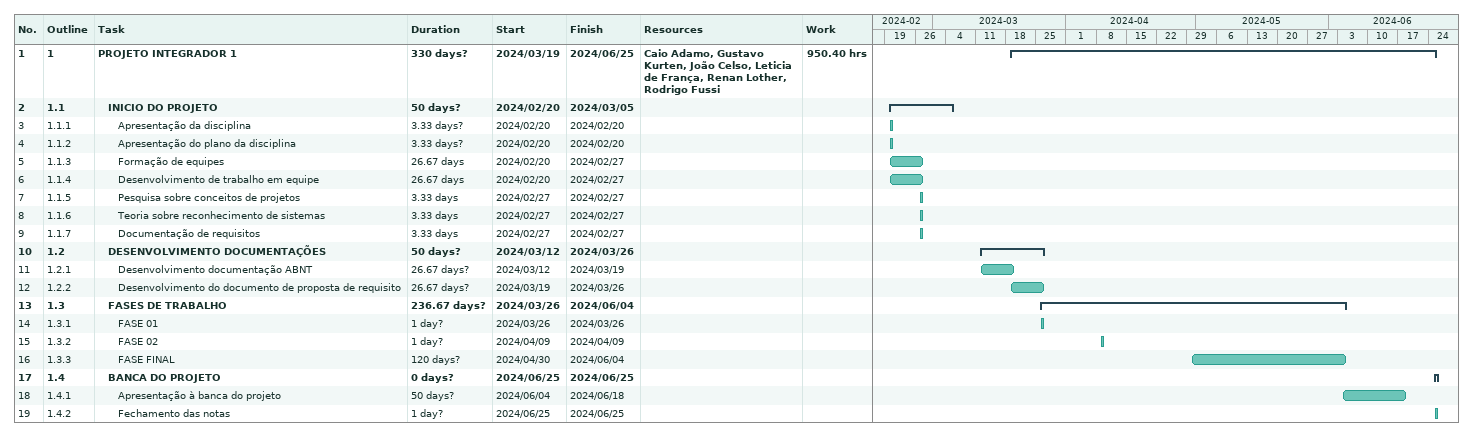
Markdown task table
| ID | WBS | Task | Duration | Start | Finish | Resources | Work (h) |
|---|---|---|---|---|---|---|---|
| 1 | 1 | **PROJETO INTEGRADOR 1** | 330d? | 2024-03-19 | 2024-06-25 | Caio Adamo, Gustavo Kurten, João Celso, Leticia de França, Renan Lother, Rodrigo Fussi | 950.40 |
| 2 | 1.1 | **INICIO DO PROJETO** | 50d? | 2024-02-20 | 2024-03-05 |  |  |
| 3 | 1.1.1 | Apresentação da disciplina | 3.33d? | 2024-02-20 | 2024-02-20 |  |  |
| 4 | 1.1.2 | Apresentação do plano da disciplina | 3.33d? | 2024-02-20 | 2024-02-20 |  |  |
| 5 | 1.1.3 | Formação de equipes | 26.67d | 2024-02-20 | 2024-02-27 |  |  |
| 6 | 1.1.4 | Desenvolvimento de trabalho em equipe | 26.67d | 2024-02-20 | 2024-02-27 |  |  |
| 7 | 1.1.5 | Pesquisa sobre conceitos de projetos | 3.33d | 2024-02-27 | 2024-02-27 |  |  |
| 8 | 1.1.6 | Teoria sobre reconhecimento de sistemas | 3.33d | 2024-02-27 | 2024-02-27 |  |  |
| 9 | 1.1.7 | Documentação de requisitos | 3.33d | 2024-02-27 | 2024-02-27 |  |  |
| 10 | 1.2 | **DESENVOLVIMENTO DOCUMENTAÇÕES** | 50d? | 2024-03-12 | 2024-03-26 |  |  |
| 11 | 1.2.1 | Desenvolvimento documentação ABNT | 26.67d? | 2024-03-12 | 2024-03-19 |  |  |
| 12 | 1.2.2 | Desenvolvimento do documento de proposta de requisito | 26.67d? | 2024-03-19 | 2024-03-26 |  |  |
| 13 | 1.3 | **FASES DE TRABALHO** | 236.67d? | 2024-03-26 | 2024-06-04 |  |  |
| 14 | 1.3.1 | FASE 01 | 1d? | 2024-03-26 | 2024-03-26 |  |  |
| 15 | 1.3.2 | FASE 02 | 1d? | 2024-04-09 | 2024-04-09 |  |  |
| 16 | 1.3.3 | FASE FINAL | 120d? | 2024-04-30 | 2024-06-04 |  |  |
| 17 | 1.4 | **BANCA DO PROJETO** | 0d? | 2024-06-25 | 2024-06-25 |  |  |
| 18 | 1.4.1 | Apresentação à banca do projeto | 50d? | 2024-06-04 | 2024-06-18 |  |  |
| 19 | 1.4.2 | Fechamento das notas | 1d? | 2024-06-25 | 2024-06-25 |  |  |
